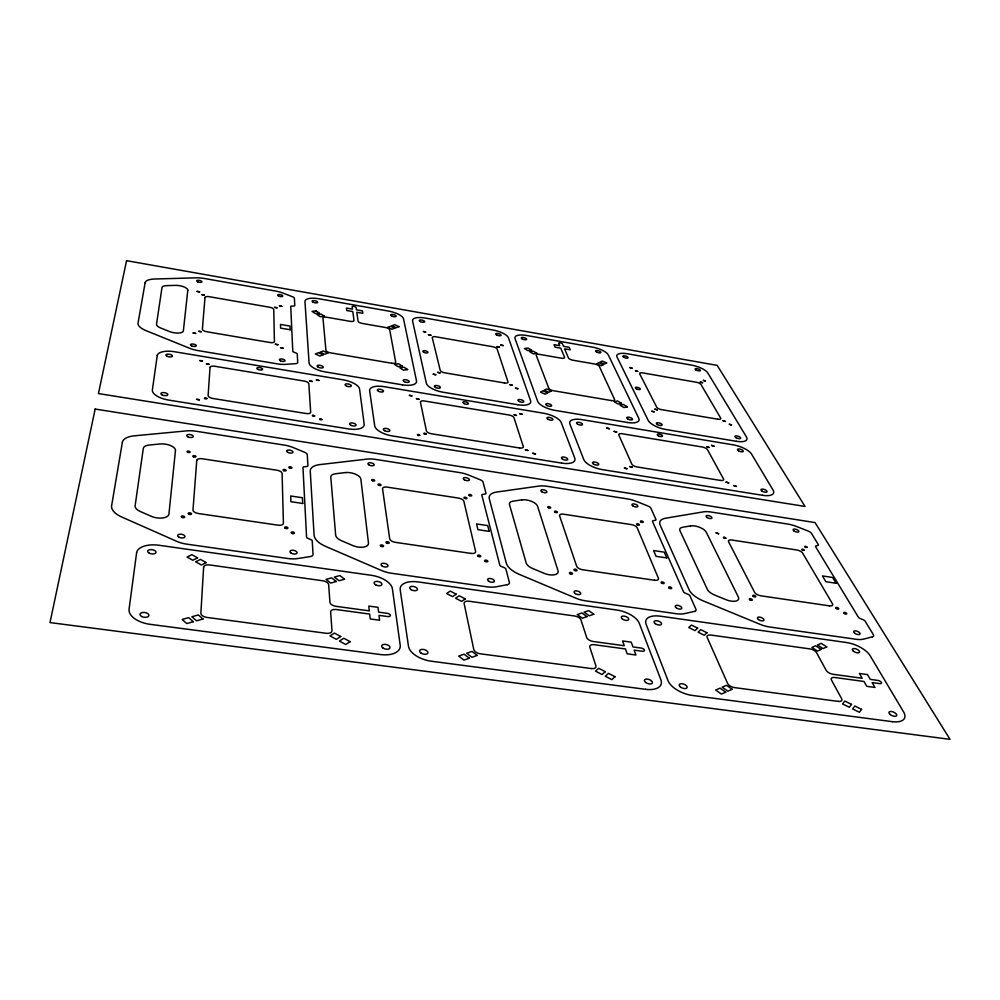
<?xml version="1.0" encoding="UTF-8"?>
<svg xmlns="http://www.w3.org/2000/svg" width="1000" height="1000" viewBox="0 0 1000 1000"><rect width="100%" height="100%" fill="white"/><g stroke="black" fill="none" stroke-linecap="round" stroke-linejoin="round"><path stroke-width="1.5" d="M193.137 332.962L195.837 333.45L193.15 332.925M321.975 419.5C318.825 421.3 318.863 416.712 321.975 419.55M318.888 380.4L316.2 379.825L318.875 380.513M314.675 415.938C311.562 417.713 311.438 413.2 314.675 415.938M440.037 372.912L437.525 372.3L440.025 373.013M807.138 547.312C803.737 548.713 804.125 544.175 807.138 547.362M312.262 381.475L309.538 380.975L312.262 381.475M804.137 550.188C800.962 551.613 801.112 547.013 804.137 550.188M435.788 374.75L433.25 374.175L435.788 374.75M430.887 335.2L428.475 334.688L430.887 335.2M426.163 433.963C423.013 435.625 423.05 431.213 426.163 433.963M425.675 332L423.288 331.463L425.675 331.975M419.725 435.288C416.45 436.95 416.763 432.475 419.725 435.325M418.963 399.2L416.3 398.638L418.95 399.237M535.475 453.963L532.762 453.275L535.475 453.963M411.887 395.875L409.25 395.288L411.863 395.988M657.337 409.862L654.912 409.175L657.337 409.862M283.15 348.212L280.525 347.7L283.125 348.325M527.938 450.425L525.225 449.738L527.913 450.538M654.112 411.8L651.663 411.175L654.087 411.9M203.625 567.188L200.875 613.212A6.288 3.362 9.4 0 0 206.912 617.425L326.175 633.288A6.138 3.287 12.3 0 0 331.987 630.712L330.637 611.975A6.012 3.15 12.6 0 1 336.287 609.538L369.675 614.087L370.213 618.95L379.575 620.225L378.988 615.363L387.7 616.55A2.963 1.538 13.8 0 0 390.387 615.337A2.963 1.538 13.8 0 0 387.287 613.325L378.6 612.137L378.025 607.35L368.775 606.087L369.312 610.875L336.037 606.325A5.95 3.088 12.5 0 1 329.938 602.325L328.663 584.625A5.863 2.988 12.2 0 0 322.7 580.763L209.725 564.963A6 3.05 9.7 0 0 203.625 567.188M281.788 306.25L279.3 305.775L281.788 306.275M277.975 344.725L275.35 344.25L277.975 344.725M210.025 367.388L208.113 395.625A4.925 2.037 10.4 0 0 212.838 398.462L306.062 413.512A4.825 2.013 11.9 0 0 310.675 412.212L308.825 383.738A4.65 1.863 11.9 0 0 304.15 381.062L214.812 366.262A4.737 1.887 10.5 0 0 210.025 367.388M277.038 307.75L274.55 307.275L277.013 307.838M522.175 414.225L519.575 413.612L522.175 414.225M196.762 460.35L192.987 509.988A5.663 2.712 9.6 0 0 198.4 513.525L277.987 525.175A5.562 2.675 11.2 0 0 283.412 523.25L282.1 473.425A5.263 2.375 11.3 0 0 276.875 470.213L202.213 458.762A5.35 2.413 9.9 0 0 196.762 460.35M517.888 388.688L515.375 388.088L517.85 388.8M516.475 415.4L513.875 414.775L516.45 415.513M204.988 297.525L202.375 329.275A4.513 1.713 10.6 0 0 206.7 331.75L270.062 342.525A4.45 1.688 11.5 0 0 274.413 341.538L273.762 309.525A4.25 1.538 11.5 0 0 269.562 307.225L209.35 296.712A4.312 1.562 10.7 0 0 204.988 297.525M632.4 467.312L629.738 466.55L632.4 467.35M512.188 385.188L509.688 384.588L512.188 385.188M637.7 371.362L635.388 370.712L637.65 371.475M626.938 468.738L624.263 467.962L626.938 468.775M632.075 368.162L629.763 367.537L632.075 368.162M175.475 450.487L168.938 514.012A11.538 5.537 8.8 0 1 162.7 517.975A11.538 5.537 8.8 0 1 151.25 516.312L140.175 511.438A11.525 5.513 8.6 0 1 135.113 505.85L143.312 448.338A10.775 4.812 9.1 0 1 149.2 445.05L160.125 443.963A10.7 4.775 9.3 0 1 175.475 450.487M503.212 345.6L500.85 345.025L503.212 345.6M187.8 290.238L183.375 330.812A9.162 3.487 10.1 0 1 178.5 333.062A9.162 3.487 10.1 0 1 169.438 331.525L160.625 327.975A9.162 3.475 10 0 1 156.525 324.225L161.988 287.55A8.675 3.113 10.2 0 1 166.65 285.637L175.387 285.363A8.637 3.088 10.4 0 1 187.8 290.238M616.688 432.05L614.138 431.362L616.688 432.05M736.462 486.4L733.825 485.575L736.45 486.438M499.475 347.212L497.1 346.637L499.475 347.212M725.825 538.162C722.738 539.688 722.65 534.95 725.825 538.162M609.425 428.762L606.888 428.038L609.425 428.762M728.713 482.887L726.075 482.1L728.713 482.887M718.662 533.688L715.85 532.788L718.625 533.812M731.538 424.95L729.125 424.2L731.5 425.05M136.588 552.888L129.075 609.15A22.662 12.138 8.1 0 0 150.262 624.35L380.525 654.55A21.662 11.625 13.7 0 0 400.188 645.138L392.388 588.713A20.463 10.35 13.3 0 0 371.175 575.275L158.975 545.262A21.375 10.775 8.5 0 0 136.588 552.888M157.238 355.575L152.375 389.963A17.663 7.338 9.7 0 0 168.975 400.138L348.4 428.9A17.012 7.1 12.6 0 0 364.175 424.125L359.575 389.125A16.262 6.488 12.5 0 0 342.95 379.8L174.688 351.763A16.875 6.688 9.9 0 0 157.238 355.575M725.4 421.45L722.987 420.7L725.4 421.45M714.038 446.163L711.538 445.375L714.038 446.163M206.925 398.55C203.175 400.3 204.037 395.775 206.925 398.6M209.275 364.4L206.488 363.9L209.275 364.4M709.2 447.425L706.675 446.662L709.163 447.525M199.412 399.775L196.475 399.25L199.375 399.9M122.362 442.312L111.638 505.662A23.2 11.125 8.3 0 0 121.662 516.975L176.637 541.3A20.65 10.15 9.3 0 0 186.85 544.163L287.75 558.5A20.2 9.975 11.4 0 0 297.738 558.538L310.363 556.538A5.7 2.825 11.8 0 0 313.025 554.425L312.25 541.013A2.812 1.363 11.9 0 0 310.8 539.6L308 538.387A2.8 1.363 11.9 0 1 306.562 536.987L302.975 467.612A2.587 1.163 11.8 0 1 304.2 466.775L306.7 466.488A2.575 1.15 11.8 0 0 307.913 465.65L307.275 454.675A5.088 2.237 11.8 0 0 304.662 452.3L293.2 447.55A18.137 8 11.5 0 0 284.337 445.087L195.875 431.213A18.5 8.125 9.9 0 0 186.725 430.863L134.312 435.838A21.525 9.575 8.9 0 0 122.362 442.312M202.45 361.062L199.688 360.525L202.45 361.1M145.137 282.775L138.038 323.125A18.413 6.987 9.8 0 0 146.163 330.7L189.762 348.325A16.375 6.338 10.4 0 0 197.825 350.55L277.575 363.9A16.087 6.25 11.5 0 0 285.5 364.363L295.562 363.663A4.537 1.775 11.8 0 0 297.712 362.463L297.275 354A2.237 0.862 11.8 0 0 296.137 353.05L293.913 352.163A2.237 0.862 11.8 0 1 292.787 351.213L290.738 306.6A2.1 0.75 11.9 0 1 291.737 306.112L293.775 306.025A2.087 0.75 11.9 0 0 294.762 305.538L294.4 298.337A4.15 1.475 11.9 0 0 292.3 296.675L283.012 293.087A14.75 5.238 11.7 0 0 275.812 291.1L204.037 278.425A14.988 5.3 10.7 0 0 196.65 277.825L154.562 279.012A17.35 6.2 10.1 0 0 145.137 282.775M201.275 331.7L198.588 331.287L201.262 331.737M705.438 381.012L703.175 380.288L705.4 381.1M204.325 295.05L201.788 294.6L204.325 295.05M702.588 382.725L700.3 382.05L702.588 382.725M199.625 291.875L197.087 291.4L199.625 291.875M95.162 409.062L50 622.575L950 739.325L815.05 522.575L95.162 409.062M126.562 260.675L98.438 393.575L805 506.425L717.188 365.387L126.562 260.675M861.587 709.375L859.412 712.275L852.638 708.913L854.837 706.025L861.587 709.375M851.513 704.388L849.3 707.262L842.562 703.913L844.8 701.05L851.513 704.388M706.975 632.75L704.312 635.262L698.062 632.15L700.738 629.663L706.975 632.75M697.663 628.138L694.987 630.625L688.763 627.537L691.462 625.062L697.663 628.138M615.05 676.75L611.825 679.625L605.262 676.2L608.5 673.35L615.05 676.75M605.275 671.675L602.025 674.513L595.487 671.112L598.763 668.288L605.275 671.675M465.25 598.888L461.6 601.35L455.55 598.2L459.212 595.75L465.25 598.888M456.25 594.2L452.575 596.65L446.55 593.513L450.238 591.087L456.25 594.2M350.138 641.688L345.725 644.525L339.4 641.05L343.825 638.225L350.138 641.688M340.725 636.525L336.3 639.338L330.012 635.862L334.462 633.075L340.725 636.525M547.625 392.9L545.112 394.175L540.475 392.075L542.987 390.8L547.625 392.9M551.337 391.012L548.85 392.275L544.225 390.188L546.712 388.925L551.337 391.012M603.362 364.6L601.163 365.725L596.737 363.787L598.95 362.675L603.362 364.6M606.625 362.95L604.45 364.05L600.037 362.125L602.225 361.025L606.625 362.95M206.238 562.6L201.45 565.013L195.65 561.812L200.45 559.412L206.238 562.6M197.6 557.85L192.8 560.237L187.037 557.062L191.85 554.688L197.6 557.85M725.763 692.138L721.425 694.075L715.675 690.062L720.025 688.138L725.763 692.138M732.188 689.262L727.887 691.188L722.15 687.2L726.45 685.288L732.188 689.262M821.213 649.4L817.475 651.062L811.9 647.45L815.638 645.788L821.213 649.4M826.737 646.912L823.037 648.575L817.475 644.975L821.188 643.337L826.737 646.912M323.062 354.837L319.825 356.037L315.338 353.925L318.575 352.725L323.062 354.837M327.85 353.05L324.65 354.25L320.175 352.137L323.387 350.962L327.85 353.05M394.812 328.188L391.987 329.237L387.7 327.287L390.538 326.25L394.812 328.188M399.012 326.625L396.213 327.663L391.925 325.737L394.75 324.7L399.012 326.625M469.3 658.225L463.938 660.125L458.688 656.062L464.05 654.175L469.3 658.225M477.238 655.413L471.925 657.288L466.688 653.263L472 651.4L477.238 655.413M587 616.6L582.4 618.225L577.25 614.575L581.85 612.962L587 616.6M593.8 614.2L589.25 615.8L584.1 612.175L588.663 610.588L593.8 614.2M193.312 621.725L186.775 623.562L182.125 619.462L188.663 617.638L193.312 621.725M202.987 619L196.525 620.825L191.863 616.75L198.337 614.95L202.987 619M336.3 581.5L330.737 583.075L326.062 579.388L331.637 577.837L336.3 581.5M344.55 579.188L339.038 580.737L334.363 577.075L339.875 575.538L344.55 579.188M872.475 636.812L863.812 639.087A19.238 8.325 21.9 0 1 856.038 639.263L769.65 626.987A19.25 8.625 20.6 0 1 760.1 624.325L703.475 601A21.363 9.6 19.6 0 1 689.125 589.788L660.175 525.112A19.825 8.4 18.4 0 1 665.625 518.212L703.462 511.85A17.212 7.088 18.8 0 1 710.8 511.987L787.95 524.087A17.175 6.875 19.8 0 1 796.312 526.4L808.037 531A4.838 1.925 20 0 1 811.45 533.375L818.312 544.6A2.45 0.988 20.2 0 1 817.85 545.475L816.062 545.825A2.462 0.988 20.3 0 0 815.588 546.7L858.337 617.15A2.675 1.137 21.8 0 0 860.263 618.55L863.138 619.7A2.688 1.137 21.9 0 1 865.075 621.1L873.337 634.625A5.45 2.35 22.1 0 1 872.475 636.812M694.525 611.4L684.675 613.6A19.3 8.938 19.1 0 1 676.225 613.713L585.363 600.8A19.412 9.225 17.5 0 1 575.6 598.075L519.4 574.412A21.625 10.225 16.3 0 1 506.325 563.162L489.312 498.812A20.113 8.875 15.5 0 1 496.737 492.025L539.038 486.075A17.425 7.5 16.2 0 1 546.938 486.275L627.6 498.938A17.3 7.3 17.5 0 1 636.125 501.287L647.788 505.95A4.862 2.037 17.7 0 1 650.962 508.325L655.925 519.475A2.462 1.05 17.9 0 1 655.238 520.337L653.238 520.675A2.475 1.05 18 0 0 652.537 521.55L683.487 591.75A2.675 1.212 19.2 0 0 685.275 593.15L688.125 594.325A2.688 1.225 19.3 0 1 689.912 595.725L695.938 609.237A5.463 2.525 19.5 0 1 694.525 611.4M627.4 406.8L624.038 407.525L620.062 405.175L623.438 404.462L627.4 406.8M621.475 403.3L618.1 404.025L614.15 401.688L617.525 400.975L621.475 403.3M507.4 584.675L496.225 586.775A19.587 9.513 15.6 0 1 487.038 586.825L391.362 573.225A19.85 9.75 13.6 0 1 381.375 570.438L325.725 546.438A22.212 10.738 12.4 0 1 314.088 535.15L310.25 471.238A20.663 9.275 12.3 0 1 319.825 464.6L366.975 459.113A17.825 7.85 13.1 0 1 375.475 459.387L459.9 472.625A17.6 7.688 14.6 0 1 468.587 475.037L480.163 479.738A4.95 2.15 14.9 0 1 483.075 482.113L485.975 493.2A2.5 1.1 15.1 0 1 485.037 494.038L482.8 494.363A2.512 1.113 15.1 0 0 481.85 495.213L499.787 565.062A2.725 1.3 15.9 0 0 501.413 566.462L504.237 567.65A2.725 1.3 15.9 0 1 505.875 569.062L509.4 582.537A5.537 2.688 16 0 1 507.4 584.675M690.475 525.9L682.625 527.275A9.938 4.213 18.6 0 0 679.987 530.775L707.375 589.45A10.637 4.75 19.6 0 0 714.562 595L725.962 599.675A10.675 4.763 19.9 0 0 735.788 601.1A10.675 4.763 19.9 0 0 738.312 596.95L706.25 532.212A9.9 4.175 18.6 0 0 690.475 525.9M536.888 353.338L533.462 353.913L529.837 351.763L533.263 351.2L536.888 353.338M407.6 369.55L403.6 370.213L399.938 367.863L403.95 367.212L407.6 369.55M531.475 350.138L528.05 350.7L524.425 348.562L527.863 348L531.475 350.138M402.15 366.062L398.137 366.712L394.5 364.375L398.512 363.738L402.15 366.062M521.9 499.862L513.112 501.15A10.075 4.45 15.7 0 0 509.487 504.588L526.175 562.975A10.762 5.062 16.5 0 0 532.737 568.55L544.05 573.288A10.788 5.075 16.7 0 0 554.375 574.788A10.788 5.075 16.7 0 0 558.025 570.688L537.575 506.238A10.037 4.412 15.9 0 0 521.9 499.862M324.387 316.238L320.363 316.737L317.025 314.6L321.05 314.1L324.387 316.238M316.1 310.925L312.075 311.413L315.387 313.538L319.413 313.05L316.1 310.925M345.312 472.575L335.513 473.762A10.35 4.65 12.5 0 0 330.8 477.137L335.662 535.15A11.037 5.325 12.7 0 0 341.525 540.725L352.725 545.538A11.062 5.35 12.9 0 0 363.6 547.112A11.062 5.35 12.9 0 0 368.475 543.075L360.85 479.025A10.288 4.612 12.7 0 0 345.312 472.575M645.638 689.325L431.463 661.237A21.5 11.475 14.9 0 1 408.475 646.237L400.213 589.812A20.312 10.237 14.4 0 1 418.25 581.938L616.725 610.013A19.913 9.625 18.5 0 1 639.288 623.312L660.875 679.75A21.125 10.725 19.6 0 1 645.638 689.325M892.288 721.675L692.537 695.475A21.088 10.537 20.5 0 1 668.05 680.7L646.112 624.263A19.875 9.475 19.3 0 1 660.312 616.188L846.388 642.513A19.812 8.787 22.3 0 1 870.088 655.638L903.625 711.975A21.088 9.7 23.6 0 1 892.288 721.675M591.388 668.562L480.337 653.8A6 3.162 16 0 1 473.812 649.638L464.125 603.513A5.737 2.888 15.5 0 1 469 601.225L574.587 615.988A5.675 2.788 17.7 0 1 580.938 619.812L586.7 637.537A5.775 2.875 18.2 0 0 593.212 641.488L624.288 645.738L622.562 640.95L631.2 642.138L632.962 646.925L641.075 648.037A2.888 1.425 19.2 0 1 644.388 650.013A2.888 1.425 19.2 0 1 642.275 651.25L634.138 650.138L635.925 655.013L627.188 653.825L625.438 648.95L594.275 644.712A5.838 2.938 18.4 0 0 589.837 647.2L595.925 665.938A5.95 3.05 18.5 0 1 591.388 668.562M838.225 701.4L734.562 687.613A5.913 2.888 21.2 0 1 727.638 683.512L707.15 637.413A5.637 2.65 20.2 0 1 710.962 635.062L809.862 648.9A5.625 2.55 21.8 0 1 816.55 652.663L826.213 670.387A5.737 2.625 22.3 0 0 833.075 674.287L862.163 678.263L859.4 673.475L867.487 674.587L870.275 679.375L877.875 680.413A2.888 1.3 23.1 0 1 881.35 682.362A2.888 1.3 23.1 0 1 879.762 683.625L872.15 682.588L874.975 687.45L866.8 686.338L864 681.475L834.837 677.5A5.8 2.662 22.6 0 0 831.462 680.037L841.65 698.725A5.913 2.775 22.9 0 1 838.225 701.4M471.037 553.413L395.425 542.35A5.45 2.6 13.6 0 1 389.7 538.837L382.537 488.8A5.15 2.325 13.4 0 1 387.212 487.137L458.363 498.062A5.1 2.288 14.7 0 1 463.85 501.25L475.613 551.438A5.4 2.55 15.2 0 1 471.037 553.413M654.6 580.262L582.675 569.75A5.337 2.475 17.3 0 1 576.663 566.25L559.612 515.913A5.038 2.212 16.6 0 1 563.575 514.2L631.462 524.625A5.012 2.163 17.7 0 1 637.188 527.8L658.413 578.237A5.312 2.413 18.5 0 1 654.6 580.262M829.35 605.837L760.85 595.812A5.288 2.312 20.2 0 1 754.6 592.35L728.587 541.788A4.988 2.087 19.3 0 1 731.888 540.025L796.725 549.975A4.975 2.037 20.2 0 1 802.663 553.138L832.463 603.763A5.288 2.25 21.2 0 1 829.35 605.837M302.725 503.462L290.9 501.688L290.7 495.988L302.438 497.75L302.725 503.462M489.2 531.362L477.95 529.675L476.55 523.925L487.725 525.612L489.2 531.362M666.775 557.925L656.062 556.325L653.587 550.55L664.25 552.15L666.775 557.925M836.1 583.263L825.875 581.725L822.425 575.925L832.6 577.463L836.1 583.263M519.513 447.975L431.45 433.762A4.713 1.95 14 0 1 426.425 430.938L420.438 402.2A4.55 1.812 13.8 0 1 424.45 401L509.025 415.012A4.5 1.775 15.1 0 1 513.962 417.663L523.312 446.6A4.662 1.913 15.4 0 1 519.513 447.975M720.438 480.425L637.112 466.962A4.612 1.837 17.2 0 1 631.825 464.15L618.812 435.012A4.438 1.713 16.8 0 1 622.125 433.738L702.337 447.025A4.425 1.663 17.9 0 1 707.5 449.675L723.525 478.975A4.588 1.787 18.4 0 1 720.438 480.425M561.8 463.125L392.438 435.962A16.875 7.037 13.3 0 1 374.712 425.825L369.65 390.8A16.15 6.425 13.2 0 1 384.325 386.7L543.713 413.263A15.788 6.162 15.6 0 1 561.237 422.562L574.763 458.088A16.5 6.725 16 0 1 561.8 463.125M762.638 495.312L602.463 469.637A16.438 6.637 16.7 0 1 583.775 459.55L569.875 424A15.725 6.088 16.2 0 1 582.05 419.65L733.288 444.862A15.55 5.787 18.3 0 1 751.587 454.125L773.062 490.075A16.287 6.288 18.9 0 1 762.638 495.312M402.45 384.837L325.3 371.938A15.925 6.2 12.2 0 1 309.075 362.825L304.962 301.575A14.612 5.2 12.2 0 1 318.825 298.75L388.5 311.062A14.425 5.125 13.2 0 1 403.55 318.938L416.488 380.887A15.713 6.1 13.4 0 1 402.45 384.837M627.475 422.488L554.875 410.35A15.388 5.863 15.6 0 1 537.65 401.262L515.037 338.562A14.125 4.95 15 0 1 526.538 335.475L592.475 347.125A14.025 4.85 15.9 0 1 608.325 354.988L638.763 418.263A15.275 5.725 16.6 0 1 627.475 422.488M517.95 404.762L443.088 392.238A15.625 6.05 14 0 1 426.325 383.137L412.575 321.025A14.35 5.088 13.7 0 1 425.225 318.05L493.025 330.025A14.2 5 14.6 0 1 508.5 337.912L530.562 400.65A15.462 5.925 15.1 0 1 517.95 404.762M736.4 441.3L665.9 429.5A15.25 5.663 17.2 0 1 648.213 420.425L617.013 357.013A13.987 4.812 16.3 0 1 627.4 353.775L691.612 365.125A13.913 4.7 17.1 0 1 707.837 373L746.438 436.938A15.188 5.525 18.1 0 1 736.4 441.3M391.788 363.25L330.425 352.825A4.4 1.675 12.3 0 1 325.938 350.35L322.975 318.15A4.2 1.525 12.3 0 1 326.95 317.275L350.138 321.325A4.162 1.5 12.6 0 0 354 320.462L352.788 311.588L346.763 310.525L346.45 308.075L352.45 309.137L352.15 306.85A2.037 0.725 12.7 0 1 354.038 306.45A2.037 0.725 12.7 0 1 356.138 307.562L356.463 309.837L362.45 310.9L362.825 313.35L356.812 312.288L358.075 321.175A4.162 1.5 12.8 0 0 362.375 323.462L385.35 327.475A4.162 1.512 13.1 0 1 389.688 329.775L395.712 362.225A4.35 1.65 13.2 0 1 391.788 363.25M611.4 400.575L553.55 390.75A4.25 1.587 15.6 0 1 548.8 388.275L536.237 355.325A4.062 1.45 15.2 0 1 539.5 354.375L561.413 358.2A4.037 1.425 15.5 0 0 564.587 357.25L560.775 348.162L555.075 347.163L554.038 344.65L559.725 345.65L558.75 343.312A1.975 0.688 15.4 0 1 560.3 342.875A1.975 0.688 15.4 0 1 562.525 343.975L563.513 346.325L569.188 347.325L570.275 349.837L564.575 348.837L568.438 357.925A4.037 1.425 15.7 0 0 572.975 360.225L594.7 364.012A4.037 1.425 16 0 1 599.275 366.312L614.575 399.462A4.225 1.562 16.4 0 1 611.4 400.575M504.45 382.962L444.85 372.837A4.312 1.638 14 0 1 440.225 370.363L432.262 337.713A4.125 1.487 13.8 0 1 435.875 336.8L492.663 346.712A4.1 1.475 14.6 0 1 497.125 349.012L507.987 381.887A4.288 1.613 14.9 0 1 504.45 382.962M717.812 419.212L661.6 409.663A4.213 1.538 17 0 1 656.725 407.188L639.688 373.862A4.025 1.412 16.6 0 1 642.625 372.875L696.338 382.25A4.013 1.388 17.2 0 1 701.025 384.55L720.65 418.062A4.2 1.5 17.7 0 1 717.812 419.212M290.113 329.75L280.613 328.113L280.5 324.45L289.95 326.075L290.113 329.75M758.475 619.55A3.462 1.562 20.6 0 0 763.888 620.237A3.462 1.562 20.6 0 0 759.65 617.1A3.462 1.562 20.6 0 0 758.475 619.55M794.1 531.013A3.075 1.225 19.8 0 0 798.875 531.7A3.075 1.225 19.8 0 0 795.05 529.1A3.075 1.225 19.8 0 0 794.1 531.013M854.65 633.188A3.462 1.5 22 0 0 860.037 634.087A3.462 1.5 22 0 0 855.9 630.9A3.462 1.5 22 0 0 854.65 633.188M707.125 517.513A3.075 1.262 18.6 0 0 711.9 518.038A3.075 1.262 18.6 0 0 707.975 515.487A3.075 1.262 18.6 0 0 707.125 517.513M844.225 613.45A1.6 0.688 21.6 0 0 846.725 613.875A1.6 0.688 21.6 0 0 844.825 612.413A1.6 0.688 21.6 0 0 844.225 613.45M836.237 608.462A1.587 0.675 21.4 0 0 838.737 608.888A1.587 0.675 21.4 0 0 836.85 607.438A1.587 0.675 21.4 0 0 836.237 608.462M749.775 599.75A1.6 0.712 20.2 0 0 752.288 600.087A1.6 0.712 20.2 0 0 750.337 598.65A1.6 0.712 20.2 0 0 749.775 599.75M753.288 596.388A1.587 0.7 20.2 0 0 755.788 596.725A1.587 0.7 20.2 0 0 753.85 595.3A1.587 0.7 20.2 0 0 753.288 596.388M574.525 570.375A1.613 0.75 17.2 0 0 577.05 570.513A1.613 0.75 17.2 0 0 574.987 569.163A1.613 0.75 17.2 0 0 574.525 570.375M569.975 573.675A1.613 0.762 17.2 0 0 572.525 573.825A1.613 0.762 17.2 0 0 570.462 572.45A1.613 0.762 17.2 0 0 569.975 573.675M661.625 583.05A1.6 0.725 18.8 0 0 664.137 583.288A1.6 0.725 18.8 0 0 662.138 581.9A1.6 0.725 18.8 0 0 661.625 583.05M669.175 588.075A1.6 0.737 18.9 0 0 671.7 588.3A1.6 0.737 18.9 0 0 669.688 586.9A1.6 0.737 18.9 0 0 669.175 588.075M640.962 521.962A1.487 0.637 17.8 0 0 643.263 522.112A1.487 0.637 17.8 0 0 641.3 520.913A1.487 0.637 17.8 0 0 640.962 521.962M637.1 524.775A1.5 0.637 17.8 0 0 639.4 524.938A1.5 0.637 17.8 0 0 637.438 523.725A1.5 0.637 17.8 0 0 637.1 524.775M555.025 512.175A1.512 0.663 16.4 0 0 557.413 512.35A1.512 0.663 16.4 0 0 555.5 511.125A1.512 0.663 16.4 0 0 555.025 512.175M548.275 507.688A1.5 0.65 16.2 0 0 550.65 507.85A1.5 0.65 16.2 0 0 548.75 506.637A1.5 0.65 16.2 0 0 548.275 507.688M541.9 491.825A3.113 1.338 16 0 0 546.85 492.188A3.113 1.338 16 0 0 542.913 489.7A3.113 1.338 16 0 0 541.9 491.825M676.363 607.913A3.475 1.613 19.3 0 0 681.787 608.4A3.475 1.613 19.3 0 0 677.425 605.325A3.475 1.613 19.3 0 0 676.363 607.913M633.05 506.037A3.088 1.3 17.5 0 0 637.837 506.388A3.088 1.3 17.5 0 0 633.775 503.913A3.088 1.3 17.5 0 0 633.05 506.037M575.237 593.562A3.5 1.663 17.5 0 0 580.725 593.825A3.5 1.663 17.5 0 0 576.237 590.85A3.5 1.663 17.5 0 0 575.237 593.562M386.613 543.013A1.65 0.787 13.5 0 0 389.2 542.962A1.65 0.787 13.5 0 0 387.013 541.7A1.65 0.787 13.5 0 0 386.613 543.013M380.938 546.263A1.65 0.8 13.4 0 0 383.55 546.2A1.65 0.8 13.4 0 0 381.35 544.938A1.65 0.8 13.4 0 0 380.938 546.263M478.2 556.35A1.625 0.775 15.4 0 0 480.75 556.388A1.625 0.775 15.4 0 0 478.638 555.075A1.625 0.775 15.4 0 0 478.2 556.35M485.262 561.4A1.625 0.775 15.5 0 0 487.825 561.438A1.625 0.775 15.5 0 0 485.7 560.112A1.625 0.775 15.5 0 0 485.262 561.4M469.312 495.562A1.512 0.675 14.9 0 0 471.712 495.65A1.512 0.675 14.9 0 0 469.738 494.475A1.512 0.675 14.9 0 0 469.312 495.562M464.513 498.312A1.525 0.675 14.8 0 0 466.912 498.4A1.525 0.675 14.8 0 0 464.938 497.212A1.525 0.675 14.8 0 0 464.513 498.312M378.575 485.163A1.538 0.688 13.2 0 0 381 485.163A1.538 0.688 13.2 0 0 378.95 484.012A1.538 0.688 13.2 0 0 378.575 485.163M372.262 480.65A1.538 0.688 13.1 0 0 374.688 480.65A1.538 0.688 13.1 0 0 372.65 479.525A1.538 0.688 13.1 0 0 372.262 480.65M369.113 465.012A3.188 1.4 13 0 0 374.15 465.037A3.188 1.4 13 0 0 369.925 462.713A3.188 1.4 13 0 0 369.113 465.012M488.837 581.3A3.525 1.713 15.7 0 0 494.363 581.362A3.525 1.713 15.7 0 0 489.738 578.475A3.525 1.713 15.7 0 0 488.837 581.3M464.387 479.8A3.15 1.363 14.7 0 0 469.35 480A3.15 1.363 14.7 0 0 465.262 477.587A3.15 1.363 14.7 0 0 464.387 479.8M382.362 566.175A3.575 1.762 13.5 0 0 387.987 566.025A3.575 1.762 13.5 0 0 383.225 563.25A3.575 1.762 13.5 0 0 382.362 566.175M188.863 514.2A1.713 0.825 9.4 0 0 191.537 513.962A1.713 0.825 9.4 0 0 189.175 512.812A1.713 0.825 9.4 0 0 188.863 514.2M181.95 517.375A1.725 0.825 9.3 0 0 184.65 517.137A1.725 0.825 9.3 0 0 182.275 515.975A1.725 0.825 9.3 0 0 181.95 517.375M285.275 528.25A1.675 0.812 11.4 0 0 287.913 528.1A1.675 0.812 11.4 0 0 285.637 526.9A1.675 0.812 11.4 0 0 285.275 528.25M291.8 533.325A1.675 0.812 11.5 0 0 294.438 533.175A1.675 0.812 11.5 0 0 292.15 531.962A1.675 0.812 11.5 0 0 291.8 533.325M289.488 467.938A1.562 0.7 11.6 0 0 291.938 467.85A1.562 0.7 11.6 0 0 289.812 466.763A1.562 0.7 11.6 0 0 289.488 467.938M283.637 470.613A1.562 0.712 11.4 0 0 286.112 470.538A1.562 0.712 11.4 0 0 283.988 469.438A1.562 0.712 11.4 0 0 283.637 470.613M193.475 456.8A1.6 0.712 9.8 0 0 195.975 456.637A1.6 0.712 9.8 0 0 193.762 455.6A1.6 0.712 9.8 0 0 193.475 456.8M187.662 452.287A1.6 0.712 9.7 0 0 190.162 452.125A1.6 0.712 9.7 0 0 187.963 451.087A1.6 0.712 9.7 0 0 187.662 452.287M188.038 436.887A3.312 1.45 9.8 0 0 193.225 436.587A3.312 1.45 9.8 0 0 188.65 434.45A3.312 1.45 9.8 0 0 188.038 436.887M291.35 553.263A3.638 1.8 11.5 0 0 297.05 552.888A3.638 1.8 11.5 0 0 292.1 550.237A3.638 1.8 11.5 0 0 291.35 553.263M287.9 452.413A3.237 1.425 11.6 0 0 292.987 452.262A3.237 1.425 11.6 0 0 288.587 450.025A3.237 1.425 11.6 0 0 287.9 452.413M179.1 537.3A3.725 1.837 9.2 0 0 184.95 536.725A3.725 1.837 9.2 0 0 179.812 534.2A3.725 1.837 9.2 0 0 179.1 537.3M853.45 651.25A3.9 1.725 22.3 0 0 859.525 652.262A3.9 1.725 22.3 0 0 854.862 648.612A3.9 1.725 22.3 0 0 853.45 651.25M890.263 714.55A4.188 1.925 23.8 0 0 896.7 715.575A4.188 1.925 23.8 0 0 891.637 711.513A4.188 1.925 23.8 0 0 890.263 714.55M655.337 623.688A3.912 1.863 19.2 0 0 661.488 624.212A3.912 1.863 19.2 0 0 656.612 620.712A3.912 1.863 19.2 0 0 655.337 623.688M680.4 686.963A4.188 2.1 20.5 0 0 687.062 687.738A4.188 2.1 20.5 0 0 682.138 683.737A4.188 2.1 20.5 0 0 680.4 686.963M421.012 653.088A4.275 2.288 14.8 0 0 427.85 653.025A4.275 2.288 14.8 0 0 422.388 649.35A4.275 2.288 14.8 0 0 421.012 653.088M411.012 589.612A4.013 2.013 14.2 0 0 417.425 589.663A4.013 2.013 14.2 0 0 412.337 586.362A4.013 2.013 14.2 0 0 411.012 589.612M645.775 682.525A4.188 2.125 19.8 0 0 652.362 683.012A4.188 2.125 19.8 0 0 647.175 679.1A4.188 2.125 19.8 0 0 645.775 682.525M622.487 619.075A3.925 1.887 18.6 0 0 628.713 619.612A3.925 1.887 18.6 0 0 623.888 616.1A3.925 1.887 18.6 0 0 622.487 619.075M141.713 616.538A4.5 2.425 7.9 0 0 148.875 615.625A4.5 2.425 7.9 0 0 142.738 612.45A4.5 2.425 7.9 0 0 141.713 616.538M149.3 553.188A4.213 2.112 8.4 0 0 155.988 552.5A4.213 2.112 8.4 0 0 150.225 549.625A4.213 2.112 8.4 0 0 149.3 553.188M383.275 648.225A4.288 2.312 13.9 0 0 390.025 647.862A4.288 2.312 13.9 0 0 384.288 644.35A4.288 2.312 13.9 0 0 383.275 648.225M375.562 584.75A4.025 2.025 13.4 0 0 381.925 584.538A4.025 2.025 13.4 0 0 376.562 581.375A4.025 2.025 13.4 0 0 375.562 584.75M623.787 357.312A2.763 0.95 16.3 0 0 628.062 357.788A2.763 0.95 16.3 0 0 624.45 355.8A2.763 0.95 16.3 0 0 623.787 357.312M696.087 370A2.75 0.925 17.1 0 0 700.375 370.588A2.75 0.925 17.1 0 0 696.888 368.575A2.75 0.925 17.1 0 0 696.087 370M657.475 424.575A3.025 1.125 17.1 0 0 662.125 425A3.025 1.125 17.1 0 0 658.112 422.725A3.025 1.125 17.1 0 0 657.475 424.575M736.038 437.688A3.013 1.1 18.2 0 0 740.688 438.263A3.013 1.1 18.2 0 0 736.787 435.925A3.013 1.1 18.2 0 0 736.038 437.688M636.275 388.775A2.612 0.938 16.6 0 0 640.325 389.175A2.612 0.938 16.6 0 0 636.888 387.262A2.612 0.938 16.6 0 0 636.275 388.775M627.825 419.012A3.025 1.137 16.7 0 0 632.513 419.45A3.025 1.137 16.7 0 0 628.55 417.175A3.025 1.137 16.7 0 0 627.825 419.012M546.938 405.513A3.05 1.163 15.6 0 0 551.638 405.8A3.05 1.163 15.6 0 0 547.537 403.587A3.05 1.163 15.6 0 0 546.938 405.513M596.55 352.038A2.763 0.95 15.9 0 0 600.875 352.512A2.763 0.95 15.9 0 0 597.3 350.538A2.763 0.95 15.9 0 0 596.55 352.038M522.288 339A2.788 0.975 15 0 0 526.625 339.35A2.788 0.975 15 0 0 522.913 337.425A2.788 0.975 15 0 0 522.288 339M313.2 302.262A2.888 1.025 12.2 0 0 317.688 302.387A2.888 1.025 12.2 0 0 313.738 300.575A2.888 1.025 12.2 0 0 313.2 302.262M391.7 316.05A2.85 1.013 13.2 0 0 396.163 316.288A2.85 1.013 13.2 0 0 392.362 314.413A2.85 1.013 13.2 0 0 391.7 316.05M318.375 367.287A3.162 1.238 12.2 0 0 323.288 367.287A3.162 1.238 12.2 0 0 318.95 365.225A3.162 1.238 12.2 0 0 318.375 367.287M404.325 381.65A3.113 1.212 13.5 0 0 409.188 381.8A3.113 1.212 13.5 0 0 405.012 379.65A3.113 1.212 13.5 0 0 404.325 381.65M423.8 352.3A2.688 1 13.7 0 0 427.975 352.475A2.688 1 13.7 0 0 424.338 350.662A2.688 1 13.7 0 0 423.8 352.3M519.038 401.425A3.062 1.175 15.2 0 0 523.8 401.712A3.062 1.175 15.2 0 0 519.725 399.5A3.062 1.175 15.2 0 0 519.038 401.425M435.625 387.5A3.1 1.2 14 0 0 440.425 387.638A3.1 1.2 14 0 0 436.213 385.487A3.1 1.2 14 0 0 435.625 387.5M496.688 334.988A2.8 0.988 14.6 0 0 501.075 335.337A2.8 0.988 14.6 0 0 497.388 333.413A2.8 0.988 14.6 0 0 496.688 334.988M420.312 321.587A2.837 1 13.6 0 0 424.712 321.812A2.837 1 13.6 0 0 420.887 319.938A2.837 1 13.6 0 0 420.312 321.587M197.763 281.85A2.688 0.95 10.7 0 0 201.95 281.85A2.688 0.95 10.7 0 0 198.238 280.262A2.688 0.95 10.7 0 0 197.763 281.85M280.475 360.775A2.888 1.125 11.6 0 0 285.025 360.8A2.888 1.125 11.6 0 0 281.112 358.925A2.888 1.125 11.6 0 0 280.475 360.775M278.65 296.062A2.637 0.938 11.7 0 0 282.787 296.175A2.637 0.938 11.7 0 0 279.225 294.525A2.637 0.938 11.7 0 0 278.65 296.062M191.663 345.925A2.95 1.137 10.3 0 0 196.262 345.812A2.95 1.137 10.3 0 0 192.188 344.012A2.95 1.137 10.3 0 0 191.663 345.925M658.288 435.75A2.788 1.05 17.2 0 0 662.562 436.138A2.788 1.05 17.2 0 0 658.863 434.025A2.788 1.05 17.2 0 0 658.288 435.75M593.625 464.137A3.262 1.325 16.6 0 0 598.725 464.55A3.262 1.325 16.6 0 0 594.5 462.013A3.262 1.325 16.6 0 0 593.625 464.137M577.612 424.162A3.1 1.2 16.1 0 0 582.487 424.613A3.1 1.2 16.1 0 0 578.5 422.262A3.1 1.2 16.1 0 0 577.612 424.162M762.1 491.163A3.225 1.25 19 0 0 767.038 491.725A3.225 1.25 19 0 0 762.825 489.125A3.225 1.25 19 0 0 762.1 491.163M738.538 450.8A3.062 1.137 18.3 0 0 743.275 451.388A3.062 1.137 18.3 0 0 739.3 448.988A3.062 1.137 18.3 0 0 738.538 450.8M548.138 419.35A3.113 1.212 15.7 0 0 552.938 419.625A3.113 1.212 15.7 0 0 548.75 417.337A3.113 1.212 15.7 0 0 548.138 419.35M562.55 459.137A3.275 1.338 16.1 0 0 567.712 459.562A3.275 1.338 16.1 0 0 563.538 457.013A3.275 1.338 16.1 0 0 562.55 459.137M378.462 391.25A3.188 1.262 13.1 0 0 383.475 391.4A3.188 1.262 13.1 0 0 379.237 389.188A3.188 1.262 13.1 0 0 378.462 391.25M384.613 430.662A3.35 1.4 13.2 0 0 389.875 430.737A3.35 1.4 13.2 0 0 385.4 428.35A3.35 1.4 13.2 0 0 384.613 430.662M463.862 403.5A2.85 1.125 14.4 0 0 468.363 403.775A2.85 1.125 14.4 0 0 464.663 401.712A2.85 1.125 14.4 0 0 463.862 403.5M346.4 385.988A3.2 1.275 12.6 0 0 351.337 385.975A3.2 1.275 12.6 0 0 346.9 383.837A3.2 1.275 12.6 0 0 346.4 385.988M350.725 425.2A3.375 1.412 12.7 0 0 356.062 425.3A3.375 1.412 12.7 0 0 351.637 422.912A3.375 1.412 12.7 0 0 350.725 425.2M167.2 356.312A3.337 1.312 9.9 0 0 172.438 356.175A3.337 1.312 9.9 0 0 167.875 354.125A3.337 1.312 9.9 0 0 167.2 356.312M162.262 395.025A3.513 1.462 9.6 0 0 167.787 394.787A3.513 1.462 9.6 0 0 162.987 392.587A3.513 1.462 9.6 0 0 162.262 395.025M257.95 369.4A2.95 1.175 11.2 0 0 262.613 369.4A2.95 1.175 11.2 0 0 258.65 367.475A2.95 1.175 11.2 0 0 257.95 369.4"/></g></svg>
